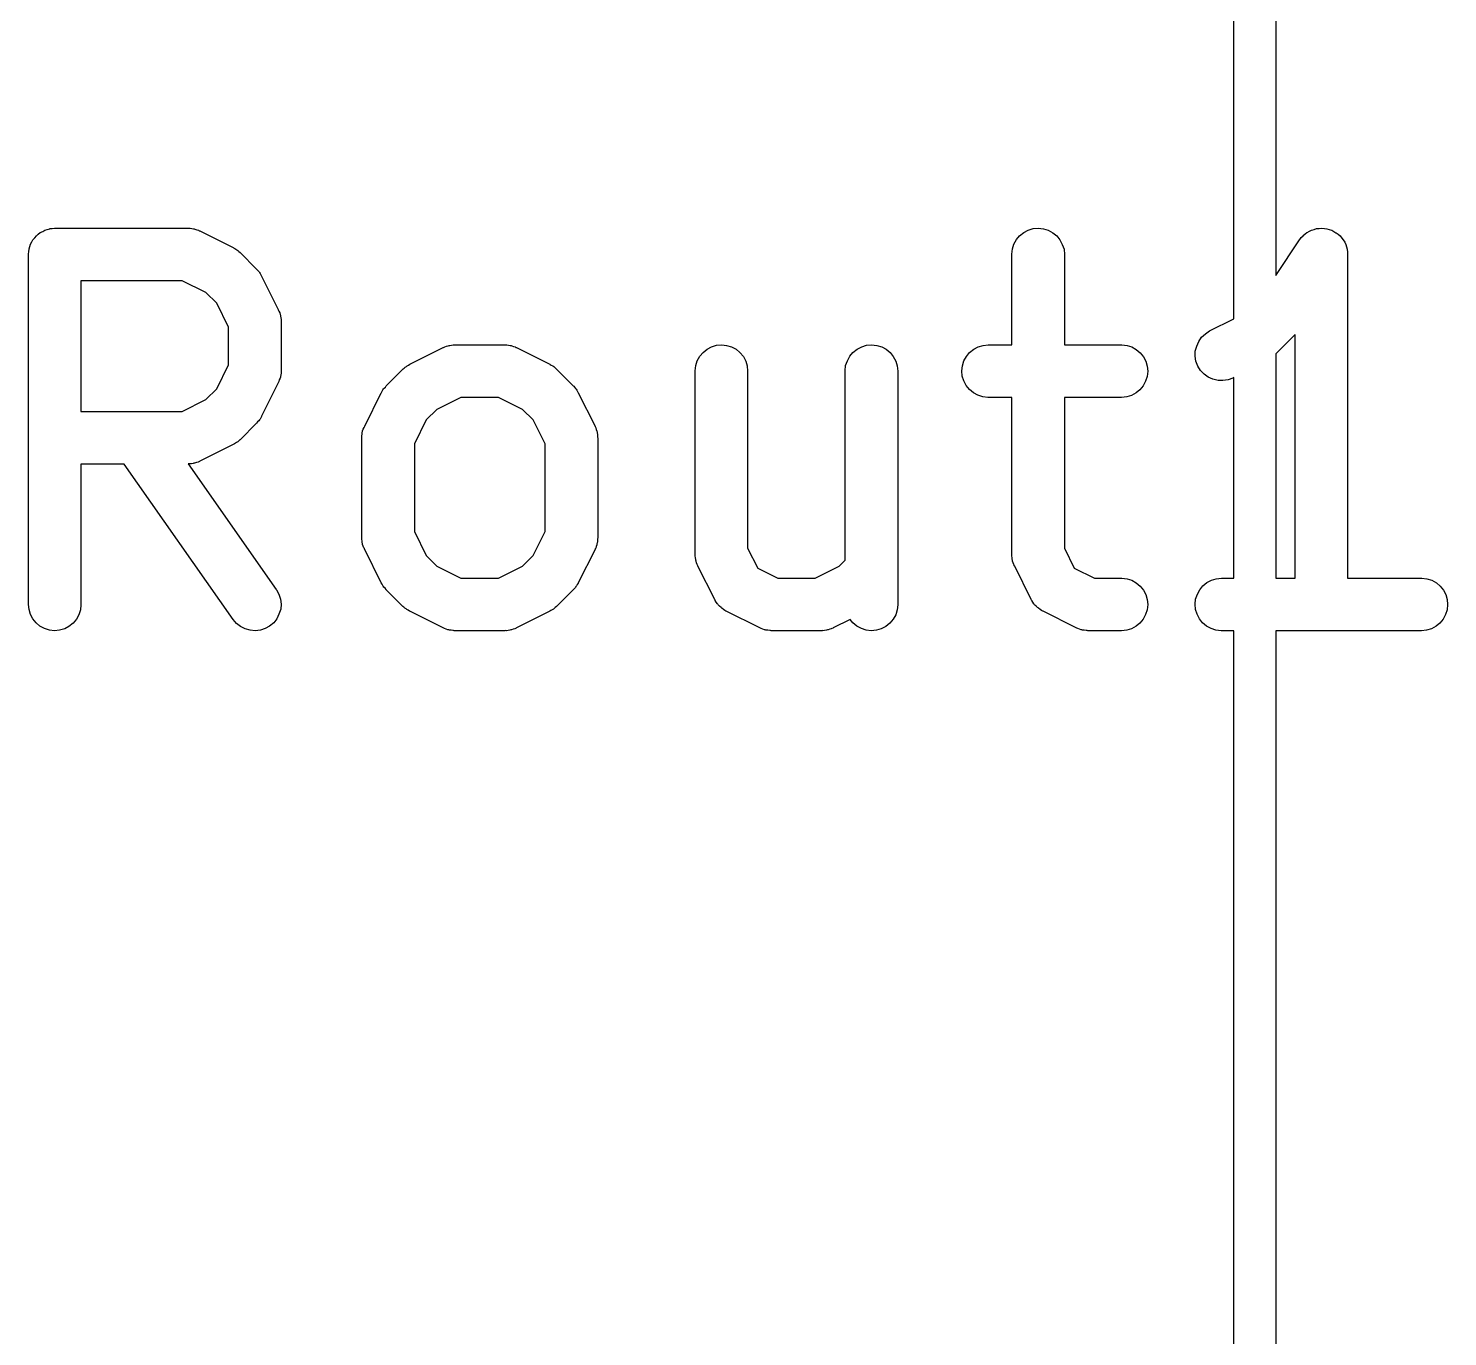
# Model space of a CAD drawing. Extents: x 70.9 to 138.2, y -84.2 to -19.9.
# Drawn here: x 117.996 to 122.051, y -55.044 to -51.307 of the extents above; entities that cross this region are included whole.
import ezdxf

# ---------------------------------------------------------------- set-up
doc = ezdxf.new("R2010")
doc.units = 0
doc.layers.add('BLACK', color=7, linetype='CONTINUOUS')

msp = doc.modelspace()

# ---------------------------------------------------------------- linework, layer by layer
at = {"layer": 'BLACK', "linetype": 'CONTINUOUS'}
for p, q in [((121.44, -52.1366), (121.44, -51.2274)), ((121.56, -51.2274), (121.56, -52.0129)), ((118.014, -51.9046), (118.019, -51.8992)), ((118.019, -51.8988), (118.024, -51.8944)), ((118.019, -51.899), (118.019, -51.8988)), ((118.019, -51.8992), (118.019, -51.899)), ((118.024, -51.8944), (118.03, -51.8899)), ((118.03, -51.8896), (118.037, -51.8864)), ((118.03, -51.8898), (118.03, -51.8896)), ((118.03, -51.8899), (118.03, -51.8898)), ((118.037, -51.8864), (118.043, -51.883)), ((118.043, -51.8828), (118.05, -51.8808)), ((118.043, -51.883), (118.043, -51.8828)), ((118.043, -51.883), (118.043, -51.883)), ((118.05, -51.8808), (118.057, -51.8788)), ((118.057, -51.8787), (118.064, -51.8781)), ((118.057, -51.8788), (118.057, -51.8787)), ((118.057, -51.8788), (118.057, -51.8788)), ((118.064, -51.8781), (118.071, -51.8774)), ((118.071, -51.8774), (118.452, -51.8774)), ((118.452, -51.8774), (118.453, -51.8774)), ((118.453, -51.8774), (118.456, -51.8776)), ((118.456, -51.8776), (118.458, -51.8776)), ((118.458, -51.8776), (118.463, -51.8784)), ((118.463, -51.8784), (118.468, -51.879)), ((118.468, -51.879), (118.47, -51.8797)), ((118.47, -51.8797), (118.472, -51.8801)), ((118.472, -51.8801), (118.477, -51.8819)), ((118.477, -51.8819), (118.482, -51.8834)), ((118.482, -51.8834), (118.484, -51.8845)), ((118.484, -51.8845), (118.486, -51.8853)), ((118.486, -51.8853), (118.581, -51.9329)), ((120.819, -51.91), (120.828, -51.8988)), ((120.828, -51.8988), (120.84, -51.8896)), ((120.84, -51.8896), (120.853, -51.8828)), ((120.853, -51.8828), (120.867, -51.8787)), ((120.867, -51.8787), (120.881, -51.8774)), ((120.881, -51.8774), (120.896, -51.8789)), ((120.896, -51.8789), (120.91, -51.8832)), ((120.91, -51.8832), (120.923, -51.8902)), ((120.923, -51.8902), (120.934, -51.8995)), ((120.934, -51.8995), (120.943, -51.9109)), ((121.633, -51.9043), (121.638, -51.8988)), ((121.638, -51.8987), (121.644, -51.894)), ((121.638, -51.8988), (121.638, -51.8987)), ((121.638, -51.8988), (121.638, -51.8988)), ((121.644, -51.894), (121.649, -51.8896)), ((121.649, -51.8896), (121.649, -51.8896)), ((121.649, -51.8896), (121.65, -51.8896)), ((121.65, -51.8896), (121.656, -51.886)), ((121.656, -51.886), (121.662, -51.8828)), ((121.662, -51.8828), (121.67, -51.8807)), ((121.662, -51.8828), (121.662, -51.8828)), ((121.662, -51.8828), (121.662, -51.8828)), ((121.67, -51.8807), (121.676, -51.8787)), ((121.676, -51.8787), (121.676, -51.8787)), ((121.676, -51.8787), (121.677, -51.8787)), ((121.677, -51.8787), (121.684, -51.878)), ((121.684, -51.878), (121.691, -51.8774)), ((121.691, -51.8774), (121.691, -51.8774)), ((121.691, -51.8774), (121.691, -51.8774)), ((121.691, -51.8774), (121.699, -51.8782)), ((121.699, -51.8782), (121.706, -51.8789)), ((121.706, -51.8789), (121.706, -51.8789)), ((121.706, -51.8789), (121.706, -51.8789)), ((121.706, -51.8789), (121.713, -51.8812)), ((121.713, -51.8812), (121.72, -51.8832)), ((121.72, -51.8832), (121.72, -51.8833)), ((121.72, -51.8833), (121.72, -51.8833)), ((121.72, -51.8833), (121.726, -51.8868)), ((121.726, -51.8868), (121.732, -51.8902)), ((121.732, -51.8902), (121.732, -51.8902)), ((121.732, -51.8902), (121.733, -51.8903)), ((121.733, -51.8903), (121.738, -51.8949)), ((121.738, -51.8949), (121.744, -51.8995)), ((121.744, -51.8995), (121.744, -51.8996)), ((121.744, -51.8996), (121.744, -51.8996)), ((121.744, -51.8996), (121.749, -51.9055)), ((117.996, -51.9513), (117.997, -51.9443)), ((117.997, -51.9443), (117.998, -51.9373)), ((117.998, -51.9368), (118, -51.9301)), ((117.998, -51.937), (117.998, -51.9368)), ((117.998, -51.9373), (117.998, -51.937)), ((118, -51.9301), (118.002, -51.9233)), ((118.002, -51.9228), (118.006, -51.9166)), ((118.002, -51.9231), (118.002, -51.9228)), ((118.002, -51.9233), (118.002, -51.9231)), ((118.006, -51.9166), (118.009, -51.9104)), ((118.009, -51.9102), (118.01, -51.91)), ((118.009, -51.9104), (118.009, -51.9102)), ((118.01, -51.91), (118.014, -51.9046)), ((118.581, -51.9329), (118.582, -51.9334)), ((118.582, -51.9334), (118.586, -51.9357)), ((118.586, -51.9357), (118.589, -51.9377)), ((118.589, -51.9377), (118.592, -51.9397)), ((118.592, -51.9397), (118.594, -51.9414)), ((118.594, -51.9414), (118.597, -51.9443)), ((118.597, -51.9443), (118.601, -51.947)), ((120.806, -51.9513), (120.808, -51.9368)), ((120.808, -51.9368), (120.812, -51.9228)), ((120.812, -51.9228), (120.819, -51.91)), ((120.943, -51.9109), (120.95, -51.9238)), ((120.95, -51.9238), (120.955, -51.9378)), ((120.955, -51.9378), (120.956, -51.9524)), ((121.56, -52.0129), (121.628, -51.9108)), ((121.628, -51.9108), (121.629, -51.91)), ((121.629, -51.9099), (121.633, -51.9043)), ((121.629, -51.91), (121.629, -51.9099)), ((121.629, -51.91), (121.629, -51.91)), ((121.629, -51.91), (121.629, -51.91)), ((121.749, -51.9055), (121.753, -51.9109)), ((121.753, -51.9109), (121.753, -51.9109)), ((121.753, -51.9109), (121.753, -51.911)), ((121.753, -51.911), (121.757, -51.9178)), ((121.757, -51.9178), (121.76, -51.9238)), ((121.76, -51.9238), (121.76, -51.9239)), ((121.76, -51.9239), (121.76, -51.9239)), ((121.76, -51.9239), (121.762, -51.9311)), ((121.762, -51.9311), (121.764, -51.9378)), ((121.764, -51.9378), (121.764, -51.9379)), ((121.764, -51.9379), (121.764, -51.9379)), ((121.764, -51.9379), (121.765, -51.9453)), ((117.996, -51.9518), (117.996, -51.9513)), ((117.996, -51.9519), (117.996, -51.9518)), ((117.996, -51.9524), (117.996, -51.9519)), ((117.996, -51.9519), (117.996, -51.9519)), ((117.996, -52.9524), (117.996, -51.9524)), ((118.601, -51.947), (118.648, -51.9946)), ((120.806, -51.9524), (120.806, -51.9513)), ((120.806, -52.2107), (120.806, -51.9524)), ((120.956, -51.9524), (120.956, -52.2107)), ((121.765, -51.9453), (121.765, -51.9524)), ((121.765, -51.9524), (121.765, -52.8774)), ((118.648, -51.9946), (118.649, -51.9953)), ((118.649, -51.9953), (118.652, -51.9986)), ((118.652, -51.9986), (118.655, -52.0017)), ((118.655, -52.0017), (118.656, -52.0043)), ((118.656, -52.0043), (118.658, -52.0068)), ((118.658, -52.0068), (118.66, -52.0105)), ((118.66, -52.0105), (118.662, -52.0141)), ((118.662, -52.0141), (118.71, -52.1093)), ((118.146, -52.0274), (118.146, -52.4012)), ((118.435, -52.0274), (118.146, -52.0274)), ((118.503, -52.0616), (118.435, -52.0274)), ((118.534, -52.092), (118.503, -52.0616)), ((118.568, -52.1606), (118.534, -52.092)), ((118.71, -52.1093), (118.71, -52.1103)), ((118.71, -52.1103), (118.711, -52.1123)), ((118.711, -52.1123), (118.712, -52.1143)), ((118.712, -52.1143), (118.714, -52.1192)), ((118.714, -52.1192), (118.715, -52.124)), ((118.715, -52.124), (118.716, -52.1262)), ((118.716, -52.1262), (118.716, -52.1283)), ((118.716, -52.1283), (118.717, -52.1334)), ((118.717, -52.1334), (118.718, -52.1385)), ((118.718, -52.1385), (118.718, -52.1407)), ((118.718, -52.1407), (118.718, -52.1429)), ((118.718, -52.1429), (118.718, -52.2857)), ((121.371, -52.171), (121.44, -52.1366)), ((118.568, -52.268), (118.568, -52.1606)), ((121.348, -52.1889), (121.359, -52.1788)), ((121.359, -52.1788), (121.371, -52.171)), ((121.615, -52.1811), (121.56, -52.2365)), ((121.615, -52.8774), (121.615, -52.1811)), ((119.086, -52.2663), (119.181, -52.2186)), ((119.181, -52.2186), (119.182, -52.2182)), ((119.182, -52.2182), (119.184, -52.2174)), ((119.184, -52.2174), (119.186, -52.2164)), ((119.186, -52.2164), (119.191, -52.2149)), ((119.191, -52.2149), (119.195, -52.2131)), ((119.195, -52.2131), (119.198, -52.2128)), ((119.198, -52.2128), (119.2, -52.2121)), ((119.2, -52.2121), (119.205, -52.2116)), ((119.205, -52.2116), (119.21, -52.2108)), ((119.21, -52.2108), (119.212, -52.2109)), ((119.212, -52.2109), (119.214, -52.2107)), ((119.214, -52.2107), (119.357, -52.2107)), ((119.357, -52.2107), (119.358, -52.2107)), ((119.358, -52.2107), (119.36, -52.211)), ((119.36, -52.211), (119.363, -52.2109)), ((119.363, -52.2109), (119.368, -52.2118)), ((119.368, -52.2118), (119.373, -52.2124)), ((119.373, -52.2124), (119.375, -52.213)), ((119.375, -52.213), (119.377, -52.2134)), ((119.377, -52.2134), (119.382, -52.2152)), ((119.382, -52.2152), (119.387, -52.2168)), ((119.387, -52.2168), (119.389, -52.2178)), ((119.389, -52.2178), (119.391, -52.2186)), ((119.391, -52.2186), (119.486, -52.2663)), ((119.924, -52.2321), (119.935, -52.223)), ((119.935, -52.223), (119.948, -52.2162)), ((119.948, -52.2162), (119.962, -52.212)), ((119.962, -52.212), (119.977, -52.2107)), ((119.977, -52.2107), (119.991, -52.2122)), ((119.991, -52.2122), (120.005, -52.2166)), ((120.005, -52.2166), (120.018, -52.2235)), ((120.018, -52.2235), (120.029, -52.2329)), ((120.352, -52.2321), (120.364, -52.223)), ((120.364, -52.223), (120.377, -52.2162)), ((120.377, -52.2162), (120.391, -52.212)), ((120.391, -52.212), (120.405, -52.2107)), ((120.405, -52.2107), (120.42, -52.2122)), ((120.42, -52.2122), (120.434, -52.2166)), ((120.434, -52.2166), (120.447, -52.2235)), ((120.447, -52.2235), (120.458, -52.2329)), ((120.685, -52.2325), (120.697, -52.2232)), ((120.697, -52.2232), (120.71, -52.2164)), ((120.71, -52.2164), (120.724, -52.2121)), ((120.724, -52.2121), (120.738, -52.2107)), ((120.738, -52.2107), (120.806, -52.2107)), ((120.956, -52.2107), (121.119, -52.2107)), ((121.119, -52.2107), (121.12, -52.2107)), ((121.12, -52.2107), (121.135, -52.2124)), ((121.135, -52.2124), (121.149, -52.2168)), ((121.149, -52.2168), (121.161, -52.2238)), ((121.161, -52.2238), (121.173, -52.2332)), ((121.33, -52.2284), (121.334, -52.2141)), ((121.33, -52.243), (121.33, -52.2284)), ((121.334, -52.2141), (121.34, -52.2008)), ((121.34, -52.2008), (121.348, -52.1889)), ((118.534, -52.3365), (118.568, -52.268)), ((119.078, -52.2704), (119.082, -52.2685)), ((119.082, -52.2685), (119.086, -52.2663)), ((119.486, -52.2663), (119.487, -52.2667)), ((119.487, -52.2667), (119.49, -52.269)), ((119.903, -52.2701), (119.907, -52.2562)), ((119.907, -52.2562), (119.914, -52.2433)), ((119.914, -52.2433), (119.924, -52.2321)), ((120.029, -52.2329), (120.039, -52.2442)), ((120.039, -52.2442), (120.046, -52.2571)), ((120.046, -52.2571), (120.05, -52.2711)), ((120.331, -52.2701), (120.336, -52.2562)), ((120.336, -52.2562), (120.343, -52.2433)), ((120.343, -52.2433), (120.352, -52.2321)), ((120.458, -52.2329), (120.467, -52.2442)), ((120.467, -52.2442), (120.474, -52.2571)), ((120.474, -52.2571), (120.478, -52.2711)), ((120.665, -52.2706), (120.669, -52.2567)), ((120.669, -52.2567), (120.676, -52.2438)), ((120.676, -52.2438), (120.685, -52.2325)), ((121.173, -52.2332), (121.182, -52.2446)), ((121.182, -52.2446), (121.189, -52.2576)), ((121.189, -52.2576), (121.193, -52.2717)), ((121.332, -52.2575), (121.33, -52.243)), ((121.337, -52.2712), (121.332, -52.2575)), ((121.56, -52.2365), (121.56, -52.8774)), ((118.715, -52.3056), (118.713, -52.3104)), ((118.716, -52.3034), (118.715, -52.3056)), ((118.717, -52.2962), (118.716, -52.3013)), ((118.716, -52.3013), (118.716, -52.3034)), ((118.718, -52.2912), (118.717, -52.2962)), ((118.718, -52.2857), (118.718, -52.2868)), ((118.718, -52.2868), (118.718, -52.289)), ((118.718, -52.289), (118.718, -52.2912)), ((119.018, -52.3279), (119.066, -52.2803)), ((119.066, -52.2803), (119.067, -52.2796)), ((119.067, -52.2796), (119.07, -52.2769)), ((119.07, -52.2769), (119.073, -52.274)), ((119.073, -52.274), (119.076, -52.2724)), ((119.076, -52.2724), (119.078, -52.2704)), ((119.49, -52.269), (119.494, -52.271)), ((119.494, -52.271), (119.497, -52.273)), ((119.497, -52.273), (119.499, -52.2747)), ((119.499, -52.2747), (119.502, -52.2776)), ((119.502, -52.2776), (119.505, -52.2803)), ((119.505, -52.2803), (119.553, -52.3279)), ((119.901, -52.2847), (119.903, -52.2701)), ((119.901, -52.2857), (119.901, -52.2847)), ((119.901, -52.8095), (119.901, -52.2857)), ((120.05, -52.2711), (120.051, -52.2857)), ((120.051, -52.2857), (120.051, -52.7918)), ((120.33, -52.2847), (120.331, -52.2701)), ((120.33, -52.2857), (120.33, -52.2847)), ((120.33, -52.8261), (120.33, -52.2857)), ((120.478, -52.2711), (120.48, -52.2857)), ((120.48, -52.2857), (120.48, -52.9524)), ((120.663, -52.2852), (120.665, -52.2706)), ((120.664, -52.2998), (120.663, -52.2852)), ((120.669, -52.3138), (120.664, -52.2998)), ((121.193, -52.3008), (121.188, -52.3148)), ((121.193, -52.2717), (121.194, -52.2862)), ((121.194, -52.2862), (121.193, -52.3008)), ((121.345, -52.2836), (121.337, -52.2712)), ((121.355, -52.2943), (121.345, -52.2836)), ((121.367, -52.3029), (121.355, -52.2943)), ((121.38, -52.309), (121.367, -52.3029)), ((121.395, -52.3124), (121.38, -52.309)), ((121.437, -52.3056), (121.424, -52.3107)), ((121.438, -52.3052), (121.437, -52.3056)), ((121.44, -52.3043), (121.438, -52.3052)), ((121.44, -52.8774), (121.44, -52.3043)), ((118.503, -52.3669), (118.534, -52.3365)), ((118.71, -52.3193), (118.662, -52.4145)), ((118.711, -52.3172), (118.71, -52.3193)), ((118.712, -52.3153), (118.711, -52.3172)), ((118.713, -52.3104), (118.712, -52.3153)), ((118.957, -52.4426), (119.004, -52.3474)), ((119.004, -52.3474), (119.005, -52.3465)), ((119.005, -52.3465), (119.007, -52.3429)), ((119.007, -52.3429), (119.009, -52.3392)), ((119.009, -52.3392), (119.011, -52.3368)), ((119.011, -52.3368), (119.013, -52.3342)), ((119.013, -52.3342), (119.016, -52.3312)), ((119.016, -52.3312), (119.018, -52.3279)), ((119.553, -52.3279), (119.554, -52.3287)), ((119.554, -52.3287), (119.556, -52.332)), ((119.556, -52.332), (119.559, -52.335)), ((119.559, -52.335), (119.561, -52.3377)), ((119.561, -52.3377), (119.563, -52.3401)), ((119.563, -52.3401), (119.565, -52.3438)), ((119.565, -52.3438), (119.567, -52.3474)), ((119.567, -52.3474), (119.615, -52.4426)), ((120.675, -52.3268), (120.669, -52.3138)), ((120.685, -52.3382), (120.675, -52.3268)), ((120.696, -52.3476), (120.685, -52.3382)), ((120.709, -52.3546), (120.696, -52.3476)), ((121.161, -52.3482), (121.148, -52.3551)), ((121.172, -52.3389), (121.161, -52.3482)), ((121.181, -52.3277), (121.172, -52.3389)), ((121.188, -52.3148), (121.181, -52.3277)), ((121.409, -52.313), (121.395, -52.3124)), ((121.424, -52.3107), (121.409, -52.313)), ((118.435, -52.4012), (118.503, -52.3669)), ((119.232, -52.3607), (119.163, -52.395)), ((119.339, -52.3607), (119.232, -52.3607)), ((119.408, -52.395), (119.339, -52.3607)), ((120.723, -52.3591), (120.709, -52.3546)), ((120.737, -52.3607), (120.723, -52.3591)), ((120.738, -52.3607), (120.737, -52.3607)), ((120.806, -52.3607), (120.738, -52.3607)), ((120.806, -52.8095), (120.806, -52.3607)), ((121.119, -52.3607), (120.956, -52.3607)), ((120.956, -52.3607), (120.956, -52.7918)), ((121.134, -52.3593), (121.119, -52.3607)), ((121.148, -52.3551), (121.134, -52.3593)), ((118.146, -52.4012), (118.435, -52.4012)), ((118.651, -52.4307), (118.648, -52.434)), ((118.654, -52.4277), (118.651, -52.4307)), ((118.656, -52.4251), (118.654, -52.4277)), ((118.658, -52.4227), (118.656, -52.4251)), ((118.66, -52.419), (118.658, -52.4227)), ((118.662, -52.4154), (118.66, -52.419)), ((118.662, -52.4145), (118.662, -52.4154)), ((119.133, -52.4254), (119.099, -52.4939)), ((119.163, -52.395), (119.133, -52.4254)), ((119.438, -52.4254), (119.408, -52.395)), ((119.473, -52.4939), (119.438, -52.4254)), ((118.648, -52.434), (118.601, -52.4816)), ((118.949, -52.4707), (118.95, -52.4657)), ((118.949, -52.4729), (118.949, -52.4707)), ((118.95, -52.4606), (118.951, -52.4585)), ((118.95, -52.4657), (118.95, -52.4606)), ((118.951, -52.4563), (118.953, -52.4515)), ((118.951, -52.4585), (118.951, -52.4563)), ((118.953, -52.4515), (118.955, -52.4466)), ((118.955, -52.4466), (118.956, -52.4447)), ((118.956, -52.4447), (118.957, -52.4426)), ((119.615, -52.4426), (119.615, -52.4436)), ((119.615, -52.4436), (119.616, -52.4457)), ((119.616, -52.4457), (119.617, -52.4476)), ((119.617, -52.4476), (119.618, -52.4525)), ((119.618, -52.4525), (119.62, -52.4573)), ((119.62, -52.4573), (119.621, -52.4595)), ((119.621, -52.4595), (119.621, -52.4616)), ((119.621, -52.4616), (119.622, -52.4667)), ((119.622, -52.4667), (119.622, -52.4718)), ((118.581, -52.4957), (118.486, -52.5433)), ((118.585, -52.4934), (118.581, -52.4957)), ((118.588, -52.4915), (118.585, -52.4934)), ((118.591, -52.4895), (118.588, -52.4915)), ((118.594, -52.4879), (118.591, -52.4895)), ((118.597, -52.485), (118.594, -52.4879)), ((118.6, -52.4823), (118.597, -52.485)), ((118.601, -52.4816), (118.6, -52.4823)), ((118.949, -52.4751), (118.949, -52.4729)), ((118.949, -52.4762), (118.949, -52.4751)), ((118.949, -52.7619), (118.949, -52.4762)), ((119.099, -52.4939), (119.099, -52.7442)), ((119.473, -52.7442), (119.473, -52.4939)), ((119.622, -52.4718), (119.622, -52.474)), ((119.622, -52.474), (119.623, -52.4762)), ((119.623, -52.4762), (119.623, -52.7619)), ((118.27, -52.5512), (118.146, -52.5512)), ((118.146, -52.5512), (118.146, -52.9524)), ((118.581, -52.9954), (118.27, -52.5512)), ((118.455, -52.551), (118.453, -52.5511)), ((118.453, -52.5511), (118.704, -52.9094)), ((118.457, -52.5511), (118.455, -52.551)), ((118.462, -52.5503), (118.457, -52.5511)), ((118.467, -52.5498), (118.462, -52.5503)), ((118.469, -52.5491), (118.467, -52.5498)), ((118.471, -52.5488), (118.469, -52.5491)), ((118.476, -52.547), (118.471, -52.5488)), ((118.481, -52.5455), (118.476, -52.547)), ((118.483, -52.5445), (118.481, -52.5455)), ((118.485, -52.5437), (118.483, -52.5445)), ((118.486, -52.5433), (118.485, -52.5437)), ((119.099, -52.7442), (119.133, -52.8127)), ((119.438, -52.8127), (119.473, -52.7442)), ((118.949, -52.7641), (118.949, -52.7619)), ((118.949, -52.7663), (118.949, -52.7641)), ((118.95, -52.7714), (118.949, -52.7663)), ((118.95, -52.7765), (118.95, -52.7714)), ((118.951, -52.7786), (118.95, -52.7765)), ((118.951, -52.7808), (118.951, -52.7786)), ((118.953, -52.7856), (118.951, -52.7808)), ((118.954, -52.7905), (118.953, -52.7856)), ((118.956, -52.7924), (118.954, -52.7905)), ((118.956, -52.7945), (118.956, -52.7924)), ((118.957, -52.7954), (118.956, -52.7945)), ((119.004, -52.8907), (118.957, -52.7954)), ((119.615, -52.7954), (119.567, -52.8907)), ((119.617, -52.7914), (119.615, -52.7934)), ((119.615, -52.7934), (119.615, -52.7954)), ((119.618, -52.7866), (119.617, -52.7914)), ((119.62, -52.7818), (119.618, -52.7866)), ((119.621, -52.7775), (119.62, -52.7796)), ((119.62, -52.7796), (119.62, -52.7818)), ((119.622, -52.7724), (119.621, -52.7775)), ((119.623, -52.763), (119.622, -52.7651)), ((119.622, -52.7651), (119.622, -52.7674)), ((119.622, -52.7674), (119.622, -52.7724)), ((119.623, -52.7619), (119.623, -52.763)), ((120.051, -52.7918), (120.08, -52.8489)), ((120.956, -52.7918), (120.984, -52.8489)), ((119.133, -52.8127), (119.163, -52.8431)), ((119.408, -52.8431), (119.438, -52.8127)), ((119.901, -52.8117), (119.901, -52.8095)), ((119.901, -52.8139), (119.901, -52.8117)), ((119.902, -52.819), (119.901, -52.8139)), ((119.903, -52.8241), (119.902, -52.819)), ((119.903, -52.8262), (119.903, -52.8241)), ((119.904, -52.8284), (119.903, -52.8262)), ((119.905, -52.8332), (119.904, -52.8284)), ((119.907, -52.8381), (119.905, -52.8332)), ((120.313, -52.8431), (120.33, -52.8261)), ((120.806, -52.8117), (120.806, -52.8095)), ((120.806, -52.8139), (120.806, -52.8117)), ((120.807, -52.819), (120.806, -52.8139)), ((120.807, -52.8241), (120.807, -52.819)), ((120.808, -52.8262), (120.807, -52.8241)), ((120.808, -52.8284), (120.808, -52.8262)), ((120.81, -52.8332), (120.808, -52.8284)), ((120.812, -52.8381), (120.81, -52.8332)), ((119.163, -52.8431), (119.232, -52.8774)), ((119.339, -52.8774), (119.408, -52.8431)), ((119.908, -52.8401), (119.907, -52.8381)), ((119.909, -52.8421), (119.908, -52.8401)), ((119.909, -52.8431), (119.909, -52.8421)), ((119.957, -52.9383), (119.909, -52.8431)), ((120.08, -52.8489), (120.137, -52.8774)), ((120.244, -52.8774), (120.313, -52.8431)), ((120.813, -52.8401), (120.812, -52.8381)), ((120.813, -52.8421), (120.813, -52.8401)), ((120.814, -52.8431), (120.813, -52.8421)), ((120.861, -52.9383), (120.814, -52.8431)), ((120.984, -52.8489), (121.042, -52.8774)), ((118.704, -52.9094), (118.705, -52.9102)), ((118.705, -52.9102), (118.712, -52.9231)), ((119.007, -52.8943), (119.004, -52.8907)), ((119.009, -52.898), (119.007, -52.8943)), ((119.01, -52.9004), (119.009, -52.898)), ((119.012, -52.9031), (119.01, -52.9004)), ((119.015, -52.9061), (119.012, -52.9031)), ((119.018, -52.9094), (119.015, -52.9061)), ((119.018, -52.9102), (119.018, -52.9094)), ((119.066, -52.9578), (119.018, -52.9102)), ((119.232, -52.8774), (119.339, -52.8774)), ((119.553, -52.9102), (119.505, -52.9578)), ((119.556, -52.9069), (119.553, -52.9102)), ((119.559, -52.9039), (119.556, -52.9069)), ((119.56, -52.9013), (119.559, -52.9039)), ((119.562, -52.8989), (119.56, -52.9013)), ((119.564, -52.8952), (119.562, -52.8989)), ((119.567, -52.8916), (119.564, -52.8952)), ((119.567, -52.8907), (119.567, -52.8916)), ((120.137, -52.8774), (120.244, -52.8774)), ((121.042, -52.8774), (121.119, -52.8774)), ((121.119, -52.8774), (121.12, -52.8774)), ((121.12, -52.8774), (121.135, -52.879)), ((121.135, -52.879), (121.149, -52.8834)), ((121.149, -52.8834), (121.161, -52.8905)), ((121.161, -52.8905), (121.173, -52.8999)), ((121.173, -52.8999), (121.182, -52.9113)), ((121.182, -52.9113), (121.189, -52.9243)), ((121.336, -52.9233), (121.343, -52.9104)), ((121.343, -52.9104), (121.352, -52.8992)), ((121.352, -52.8992), (121.363, -52.8899)), ((121.363, -52.8899), (121.376, -52.883)), ((121.376, -52.883), (121.39, -52.8788)), ((121.39, -52.8788), (121.405, -52.8774)), ((121.405, -52.8774), (121.44, -52.8774)), ((121.56, -52.8774), (121.615, -52.8774)), ((121.765, -52.8774), (121.976, -52.8774)), ((121.976, -52.8774), (121.977, -52.8774)), ((121.977, -52.8774), (121.992, -52.879)), ((121.992, -52.879), (122.006, -52.8834)), ((122.006, -52.8834), (122.019, -52.8905)), ((122.019, -52.8905), (122.03, -52.8999)), ((122.03, -52.8999), (122.039, -52.9113)), ((122.039, -52.9113), (122.046, -52.9243)), ((117.998, -52.9669), (117.996, -52.9524)), ((118.146, -52.9534), (118.145, -52.968)), ((118.146, -52.9524), (118.146, -52.9534)), ((118.712, -52.9231), (118.716, -52.9371)), ((118.716, -52.9371), (118.718, -52.9516)), ((118.718, -52.9516), (118.717, -52.9662)), ((119.069, -52.9605), (119.066, -52.9578)), ((119.505, -52.9578), (119.505, -52.9585)), ((119.958, -52.9397), (119.957, -52.9383)), ((119.958, -52.9412), (119.958, -52.9397)), ((119.961, -52.9459), (119.958, -52.9412)), ((119.965, -52.9507), (119.961, -52.9459)), ((119.966, -52.9519), (119.965, -52.9507)), ((119.967, -52.9532), (119.966, -52.9519)), ((119.971, -52.9572), (119.967, -52.9532)), ((119.975, -52.9613), (119.971, -52.9572)), ((120.48, -52.9534), (120.478, -52.968)), ((120.48, -52.9524), (120.48, -52.9534)), ((120.862, -52.9397), (120.861, -52.9383)), ((120.863, -52.9412), (120.862, -52.9397)), ((120.866, -52.9459), (120.863, -52.9412)), ((120.869, -52.9507), (120.866, -52.9459)), ((120.87, -52.9519), (120.869, -52.9507)), ((120.871, -52.9532), (120.87, -52.9519)), ((120.875, -52.9572), (120.871, -52.9532)), ((120.879, -52.9613), (120.875, -52.9572)), ((121.189, -52.9243), (121.193, -52.9383)), ((121.193, -52.9383), (121.194, -52.9529)), ((121.194, -52.9529), (121.193, -52.9675)), ((121.33, -52.9519), (121.331, -52.9373)), ((121.331, -52.9664), (121.33, -52.9519)), ((121.331, -52.9373), (121.336, -52.9233)), ((122.046, -52.9243), (122.05, -52.9383)), ((122.05, -52.9383), (122.051, -52.9529)), ((122.051, -52.9529), (122.05, -52.9675)), ((118.002, -52.981), (117.998, -52.9669)), ((118.009, -52.9939), (118.002, -52.981)), ((118.018, -53.0052), (118.009, -52.9939)), ((118.133, -52.9948), (118.124, -53.006)), ((118.14, -52.9819), (118.133, -52.9948)), ((118.145, -52.968), (118.14, -52.9819)), ((118.591, -53.0065), (118.581, -52.9954)), ((118.706, -52.9932), (118.697, -53.0047)), ((118.712, -52.9802), (118.706, -52.9932)), ((118.717, -52.9662), (118.712, -52.9802)), ((119.072, -52.9634), (119.069, -52.9605)), ((119.075, -52.9651), (119.072, -52.9634)), ((119.077, -52.9671), (119.075, -52.9651)), ((119.081, -52.9691), (119.077, -52.9671)), ((119.085, -52.9714), (119.081, -52.9691)), ((119.086, -52.9718), (119.085, -52.9714)), ((119.181, -53.0195), (119.086, -52.9718)), ((119.486, -52.9718), (119.391, -53.0195)), ((119.489, -52.9696), (119.486, -52.9718)), ((119.493, -52.9677), (119.489, -52.9696)), ((119.496, -52.9657), (119.493, -52.9677)), ((119.498, -52.9641), (119.496, -52.9657)), ((119.501, -52.9612), (119.498, -52.9641)), ((119.505, -52.9585), (119.501, -52.9612)), ((119.976, -52.9623), (119.975, -52.9613)), ((119.977, -52.9634), (119.976, -52.9623)), ((119.982, -52.9665), (119.977, -52.9634)), ((119.986, -52.9698), (119.982, -52.9665)), ((119.988, -52.9705), (119.986, -52.9698)), ((119.989, -52.9714), (119.988, -52.9705)), ((119.99, -52.9718), (119.989, -52.9714)), ((120.086, -53.0195), (119.99, -52.9718)), ((120.344, -52.9954), (120.295, -53.0195)), ((120.352, -53.0052), (120.344, -52.9954)), ((120.467, -52.9948), (120.457, -53.006)), ((120.474, -52.9819), (120.467, -52.9948)), ((120.478, -52.968), (120.474, -52.9819)), ((120.881, -52.9623), (120.879, -52.9613)), ((120.882, -52.9634), (120.881, -52.9623)), ((120.887, -52.9665), (120.882, -52.9634)), ((120.891, -52.9698), (120.887, -52.9665)), ((120.893, -52.9705), (120.891, -52.9698)), ((120.894, -52.9714), (120.893, -52.9705)), ((120.895, -52.9718), (120.894, -52.9714)), ((120.99, -53.0195), (120.895, -52.9718)), ((121.181, -52.9943), (121.172, -53.0056)), ((121.188, -52.9814), (121.181, -52.9943)), ((121.193, -52.9675), (121.188, -52.9814)), ((121.335, -52.9805), (121.331, -52.9664)), ((121.342, -52.9934), (121.335, -52.9805)), ((121.351, -53.0049), (121.342, -52.9934)), ((122.038, -52.9943), (122.029, -53.0056)), ((122.045, -52.9814), (122.038, -52.9943)), ((122.05, -52.9675), (122.045, -52.9814)), ((118.029, -53.0146), (118.018, -53.0052)), ((118.042, -53.0215), (118.029, -53.0146)), ((118.056, -53.0258), (118.042, -53.0215)), ((118.071, -53.0274), (118.056, -53.0258)), ((118.085, -53.0261), (118.071, -53.0274)), ((118.1, -53.0219), (118.085, -53.0261)), ((118.112, -53.0151), (118.1, -53.0219)), ((118.124, -53.006), (118.112, -53.0151)), ((118.602, -53.0156), (118.591, -53.0065)), ((118.615, -53.0222), (118.602, -53.0156)), ((118.63, -53.0262), (118.615, -53.0222)), ((118.644, -53.0274), (118.63, -53.0262)), ((118.659, -53.0257), (118.644, -53.0274)), ((118.673, -53.0212), (118.659, -53.0257)), ((118.685, -53.0141), (118.673, -53.0212)), ((118.697, -53.0047), (118.685, -53.0141)), ((119.183, -53.0203), (119.181, -53.0195)), ((119.185, -53.0213), (119.183, -53.0203)), ((119.19, -53.0229), (119.185, -53.0213)), ((119.194, -53.0247), (119.19, -53.0229)), ((119.197, -53.0251), (119.194, -53.0247)), ((119.199, -53.0257), (119.197, -53.0251)), ((119.204, -53.0263), (119.199, -53.0257)), ((119.209, -53.0272), (119.204, -53.0263)), ((119.211, -53.0271), (119.209, -53.0272)), ((119.213, -53.0274), (119.211, -53.0271)), ((119.214, -53.0274), (119.213, -53.0274)), ((119.357, -53.0274), (119.214, -53.0274)), ((119.359, -53.0272), (119.357, -53.0274)), ((119.362, -53.0273), (119.359, -53.0272)), ((119.367, -53.0265), (119.362, -53.0273)), ((119.372, -53.026), (119.367, -53.0265)), ((119.374, -53.0253), (119.372, -53.026)), ((119.376, -53.025), (119.374, -53.0253)), ((119.381, -53.0232), (119.376, -53.025)), ((119.386, -53.0217), (119.381, -53.0232)), ((119.388, -53.0207), (119.386, -53.0217)), ((119.39, -53.0199), (119.388, -53.0207)), ((119.391, -53.0195), (119.39, -53.0199)), ((120.088, -53.0203), (120.086, -53.0195)), ((120.09, -53.0213), (120.088, -53.0203)), ((120.094, -53.0229), (120.09, -53.0213)), ((120.099, -53.0247), (120.094, -53.0229)), ((120.101, -53.0251), (120.099, -53.0247)), ((120.103, -53.0257), (120.101, -53.0251)), ((120.109, -53.0263), (120.103, -53.0257)), ((120.114, -53.0272), (120.109, -53.0263)), ((120.116, -53.0271), (120.114, -53.0272)), ((120.118, -53.0274), (120.116, -53.0271)), ((120.119, -53.0274), (120.118, -53.0274)), ((120.262, -53.0274), (120.119, -53.0274)), ((120.264, -53.0272), (120.262, -53.0274)), ((120.266, -53.0273), (120.264, -53.0272)), ((120.271, -53.0265), (120.266, -53.0273)), ((120.276, -53.026), (120.271, -53.0265)), ((120.279, -53.0253), (120.276, -53.026)), ((120.281, -53.025), (120.279, -53.0253)), ((120.286, -53.0232), (120.281, -53.025)), ((120.29, -53.0217), (120.286, -53.0232)), ((120.292, -53.0207), (120.29, -53.0217)), ((120.295, -53.0199), (120.292, -53.0207)), ((120.295, -53.0195), (120.295, -53.0199)), ((120.363, -53.0146), (120.352, -53.0052)), ((120.376, -53.0215), (120.363, -53.0146)), ((120.39, -53.0258), (120.376, -53.0215)), ((120.404, -53.0274), (120.39, -53.0258)), ((120.419, -53.0261), (120.404, -53.0274)), ((120.433, -53.0219), (120.419, -53.0261)), ((120.446, -53.0151), (120.433, -53.0219)), ((120.457, -53.006), (120.446, -53.0151)), ((120.992, -53.0203), (120.99, -53.0195)), ((120.994, -53.0213), (120.992, -53.0203)), ((120.999, -53.0229), (120.994, -53.0213)), ((121.004, -53.0247), (120.999, -53.0229)), ((121.006, -53.0251), (121.004, -53.0247)), ((121.008, -53.0257), (121.006, -53.0251)), ((121.013, -53.0263), (121.008, -53.0257)), ((121.018, -53.0272), (121.013, -53.0263)), ((121.021, -53.0271), (121.018, -53.0272)), ((121.023, -53.0274), (121.021, -53.0271)), ((121.024, -53.0274), (121.023, -53.0274)), ((121.119, -53.0274), (121.024, -53.0274)), ((121.134, -53.026), (121.119, -53.0274)), ((121.148, -53.0217), (121.134, -53.026)), ((121.161, -53.0148), (121.148, -53.0217)), ((121.172, -53.0056), (121.161, -53.0148)), ((121.362, -53.0143), (121.351, -53.0049)), ((121.375, -53.0213), (121.362, -53.0143)), ((121.389, -53.0257), (121.375, -53.0213)), ((121.404, -53.0274), (121.389, -53.0257)), ((121.405, -53.0274), (121.404, -53.0274)), ((121.44, -53.0274), (121.405, -53.0274)), ((121.44, -69.4971), (121.44, -53.0274)), ((121.976, -53.0274), (121.56, -53.0274)), ((121.56, -53.0274), (121.56, -70.9971)), ((121.991, -53.026), (121.976, -53.0274)), ((122.005, -53.0217), (121.991, -53.026)), ((122.018, -53.0148), (122.005, -53.0217)), ((122.029, -53.0056), (122.018, -53.0148))]:
    msp.add_line(p, q, dxfattribs=at)

doc.saveas('drawing.dxf')
